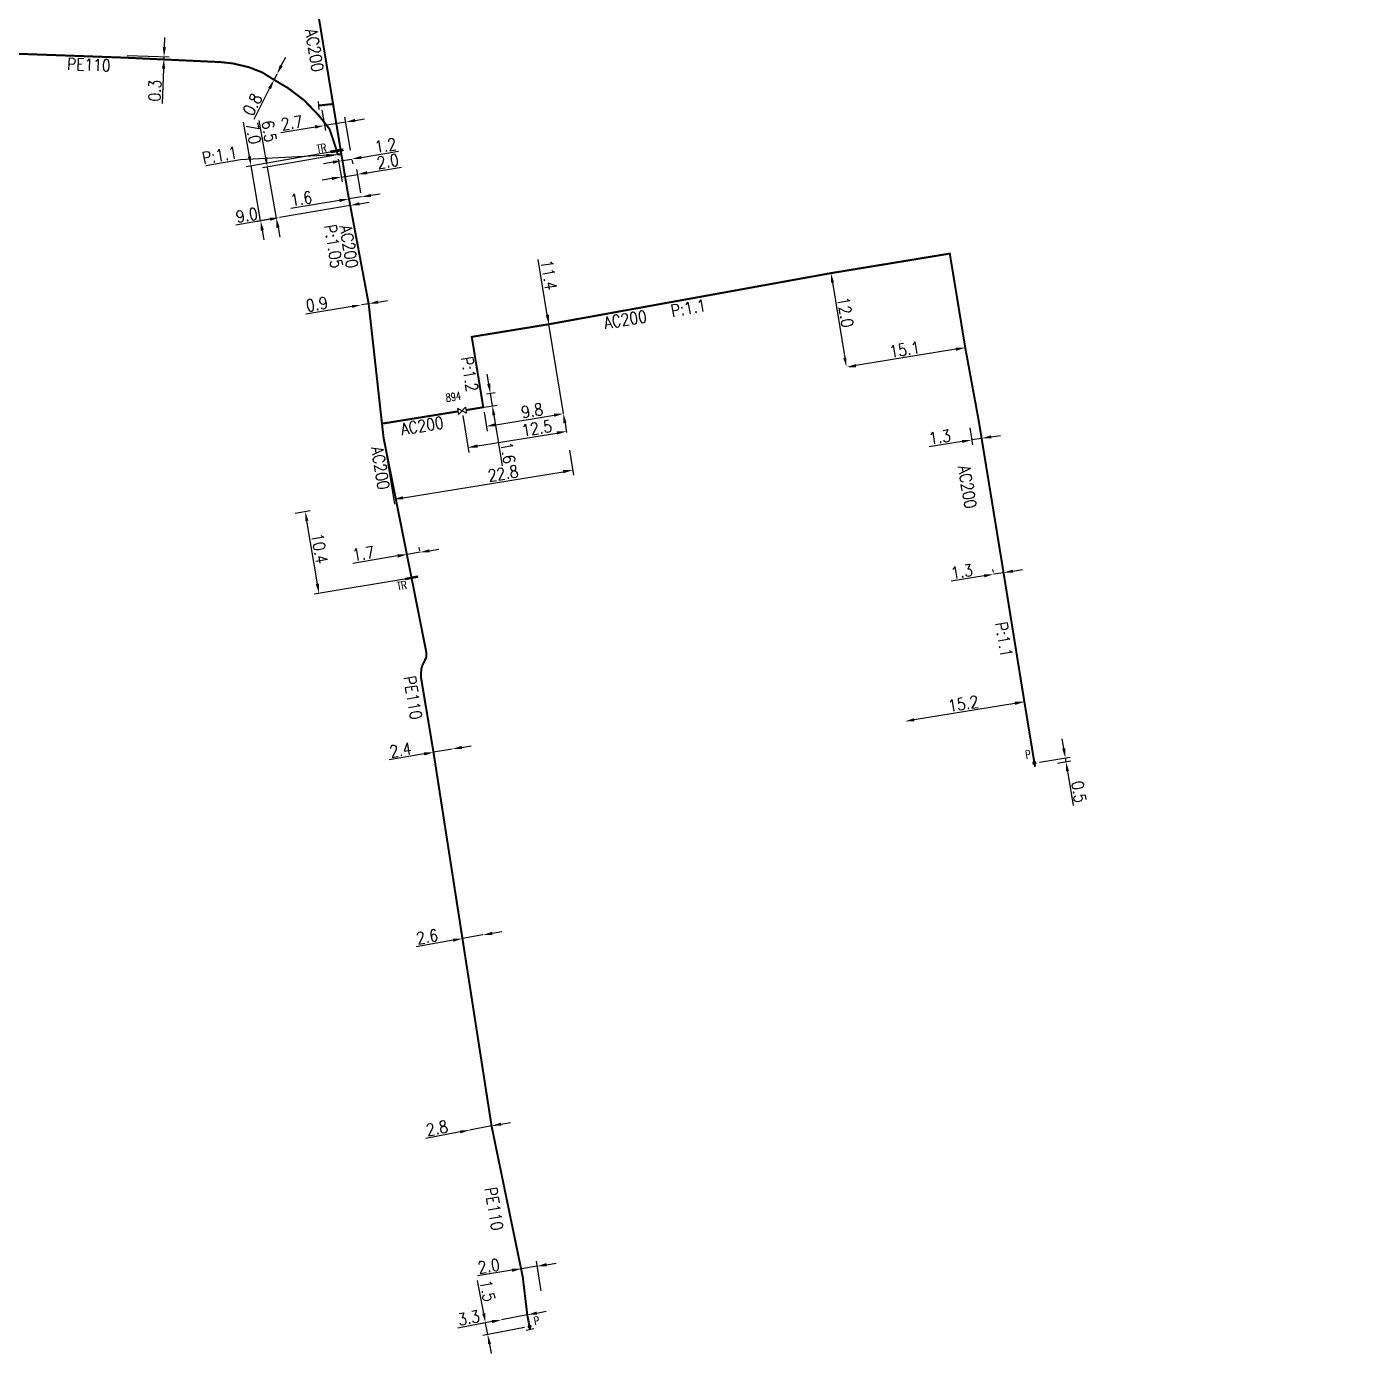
# Model space of a CAD drawing. Header units: millimetres. Extents: x 150994 to 151987, y 125997 to 127005.
# Drawn here: x 151397.7 to 151564.7, y 126113.7 to 126280.1 of the extents above; entities that cross this region are included whole.
import ezdxf
from ezdxf.enums import TextEntityAlignment as Align

# ---------------------------------------------------------------- set-up
doc = ezdxf.new("R2010")
doc.units = ezdxf.units.MM
doc.header["$PDMODE"] = 34
doc.linetypes.add('L_100_AP', pattern=[14, 10, -1.5, 1, -1.5])
doc.linetypes.add('L_100_PE', pattern=[14, 10, -1.5, 1, -1.5])
doc.layers.get('0').update_dxf_attribs({"linetype": 'CONTINUOUS'})
doc.layers.get('Defpoints').update_dxf_attribs({"linetype": 'CONTINUOUS'})
for name, color, linetype in [('L_140', 3, 'CONTINUOUS'), ('L_300', 7, 'CONTINUOUS'), ('L_340', 7, 'CONTINUOUS')]:
    doc.layers.add(name, color=color, linetype=linetype)
doc.styles.add('G_ROMANS', font='ROMANS.SHX', dxfattribs={"width": 0.75})
doc.styles.get("Standard").update_dxf_attribs({"font": 'romans.shx', "width": 0.85})
doc.dimstyles.get("Standard").update_dxf_attribs({"dimtxt": 1.5, "dimasz": 1.2, "dimexe": 0.625, "dimexo": 0.625, "dimgap": 0.25, "dimtad": 1, "dimdec": 1, "dimzin": 0, "dimdsep": 46, "dimtxsty": 'Standard', "dimcen": -0.5, "dimadec": 0, "dimazin": 0, "dimtfac": 1, "dimtdec": 1, "dimtmove": 0, "dimatfit": 3, "dimfxl": 0, "dimtolj": 1, "dimtzin": 0, "dimarcsym": 0})

# ---------------------------------------------------------------- blocks, each defined once
blk = doc.blocks.new('*D73')
at = {"layer": 'Defpoints', "color": 0, "linetype": 'Continuous', "transparency": 16777216}
for p in [(151455.24, 126117.49), (151455.67, 126117.57), (151460.76, 126117.01)]:
    blk.add_point(p, dxfattribs=at)
at = {"layer": 'L_340', "color": 0, "linetype": 'Continuous', "lineweight": -2, "transparency": 16777216}
for p, q in [((151455.02, 126118.67), (151454.24, 126122.78)), ((151455.06, 126117.45), (151454.63, 126117.37)), ((151455.52, 126116.01), (151455.24, 126117.49)), ((151460.15, 126116.89), (151454.91, 126115.9)), ((151455.75, 126114.83), (151455.97, 126113.65))]:
    blk.add_line(p, q, dxfattribs=at)
at = {"layer": 'L_340', "color": 0, "linetype": 'Continuous', "transparency": 16777216}
for points in [[(151455.22, 126118.7), (151454.82, 126118.63), (151455.24, 126117.49)], [(151455.94, 126114.87), (151455.55, 126114.8), (151455.52, 126116.01)]]:
    blk.add_solid(points, dxfattribs=at)
at = {"layer": 'L_340', "color": 0, "linetype": 'Continuous', "transparency": 16777216, "insert": (151455.5, 126121.5), "char_height": 1.5, "attachment_point": 5, "rotation": 280.7312}
blk.add_mtext('\\A1;1.5', dxfattribs=at)
blk = doc.blocks.new('*D74')
at = {"layer": 'Defpoints', "color": 0, "linetype": 'Continuous', "transparency": 16777216}
for p in [(151457.24, 126117.86), (151457.24, 126117.86), (151460.48, 126118.48)]:
    blk.add_point(p, dxfattribs=at)
at = {"layer": 'L_140', "color": 0, "linetype": 'Continuous', "lineweight": -2, "transparency": 16777216}
for p, q in [((151461.66, 126118.7), (151462.84, 126118.93)), ((151456.06, 126117.64), (151451.77, 126116.83)), ((151460.48, 126118.48), (151457.24, 126117.86))]:
    blk.add_line(p, q, dxfattribs=at)
at = {"layer": 'L_140', "color": 0, "linetype": 'Continuous', "transparency": 16777216}
for points in [[(151461.63, 126118.9), (151461.7, 126118.51), (151460.48, 126118.48)], [(151456.02, 126117.84), (151456.1, 126117.44), (151457.24, 126117.86)]]:
    blk.add_solid(points, dxfattribs=at)
at = {"layer": 'L_140', "color": 0, "linetype": 'Continuous', "transparency": 16777216, "insert": (151453.14, 126118.11), "char_height": 1.5, "attachment_point": 5, "rotation": 10.7312}
blk.add_mtext('\\A1;3.3', dxfattribs=at)
blk = doc.blocks.new('*D75')
at = {"layer": 'Defpoints', "color": 0, "linetype": 'Continuous', "transparency": 16777216}
for p in [(151456, 126142.18), (151453.25, 126141.66), (151453.25, 126141.66)]:
    blk.add_point(p, dxfattribs=at)
at = {"layer": 'L_140', "color": 0, "linetype": 'Continuous', "lineweight": -2, "transparency": 16777216}
for p, q in [((151456, 126142.18), (151453.25, 126141.66)), ((151457.18, 126142.41), (151458.36, 126142.63)), ((151452.07, 126141.43), (151447.78, 126140.61))]:
    blk.add_line(p, q, dxfattribs=at)
at = {"layer": 'L_140', "color": 0, "linetype": 'Continuous', "transparency": 16777216}
for points in [[(151457.14, 126142.6), (151457.22, 126142.21), (151456, 126142.18)], [(151452.04, 126141.63), (151452.11, 126141.24), (151453.25, 126141.66)]]:
    blk.add_solid(points, dxfattribs=at)
at = {"layer": 'L_140', "color": 0, "linetype": 'Continuous', "transparency": 16777216, "insert": (151449.15, 126141.89), "char_height": 1.5, "attachment_point": 5, "rotation": 10.7953}
blk.add_mtext('\\A1;2.8', dxfattribs=at)
blk = doc.blocks.new('*D76')
at = {"layer": 'Defpoints', "color": 0, "linetype": 'Continuous', "transparency": 16777216}
for p in [(151452.35, 126165.68), (151454.91, 126166.13), (151454.91, 126166.13)]:
    blk.add_point(p, dxfattribs=at)
at = {"layer": 'L_140', "color": 0, "linetype": 'Continuous', "lineweight": -2, "transparency": 16777216}
for p, q in [((151454.91, 126166.13), (151452.35, 126165.68)), ((151456.09, 126166.34), (151457.28, 126166.55)), ((151451.17, 126165.47), (151446.54, 126164.65))]:
    blk.add_line(p, q, dxfattribs=at)
at = {"layer": 'L_140', "color": 0, "linetype": 'Continuous', "transparency": 16777216}
for points in [[(151451.14, 126165.67), (151451.21, 126165.27), (151452.35, 126165.68)], [(151456.06, 126166.54), (151456.13, 126166.15), (151454.91, 126166.13)]]:
    blk.add_solid(points, dxfattribs=at)
at = {"layer": 'L_140', "color": 0, "linetype": 'Continuous', "transparency": 16777216, "insert": (151447.93, 126165.91), "char_height": 1.5, "attachment_point": 5, "rotation": 10.041}
blk.add_mtext('\\A1;2.6', dxfattribs=at)
blk = doc.blocks.new('*D77')
at = {"layer": 'Defpoints', "color": 0, "linetype": 'Continuous', "transparency": 16777216}
for p in [(151448.72, 126189.04), (151451.08, 126189.45), (151451.08, 126189.45)]:
    blk.add_point(p, dxfattribs=at)
at = {"layer": 'L_140', "color": 0, "linetype": 'Continuous', "lineweight": -2, "transparency": 16777216}
for p, q in [((151451.08, 126189.45), (151448.72, 126189.04)), ((151452.27, 126189.66), (151453.45, 126189.86)), ((151447.54, 126188.84), (151443.17, 126188.08))]:
    blk.add_line(p, q, dxfattribs=at)
at = {"layer": 'L_140', "color": 0, "linetype": 'Continuous', "transparency": 16777216}
for points in [[(151447.5, 126189.03), (151447.57, 126188.64), (151448.72, 126189.04)], [(151452.23, 126189.85), (151452.3, 126189.46), (151451.08, 126189.45)]]:
    blk.add_solid(points, dxfattribs=at)
at = {"layer": 'L_140', "color": 0, "linetype": 'Continuous', "transparency": 16777216, "insert": (151444.59, 126189.34), "char_height": 1.5, "attachment_point": 5, "rotation": 9.848}
blk.add_mtext('\\A1;2.4', dxfattribs=at)
blk = doc.blocks.new('*D78')
at = {"layer": 'Defpoints', "color": 0, "linetype": 'Continuous', "transparency": 16777216}
for p in [(151432.65, 126219.25), (151430.77, 126218.94), (151445.97, 126210.92)]:
    blk.add_point(p, dxfattribs=at)
at = {"layer": 'L_340', "color": 0, "linetype": 'Continuous', "lineweight": -2, "transparency": 16777216}
for p, q in [((151431.39, 126219.04), (151433.27, 126219.35)), ((151434.16, 126210.18), (151432.85, 126218.07)), ((151445.35, 126210.82), (151433.74, 126208.89))]:
    blk.add_line(p, q, dxfattribs=at)
at = {"layer": 'L_340', "color": 0, "linetype": 'Continuous', "transparency": 16777216}
for points in [[(151433.04, 126218.1), (151432.65, 126218.03), (151432.65, 126219.25)], [(151434.36, 126210.21), (151433.96, 126210.14), (151434.36, 126208.99)]]:
    blk.add_solid(points, dxfattribs=at)
at = {"layer": 'L_340', "color": 0, "linetype": 'Continuous', "transparency": 16777216, "insert": (151434.44, 126214.59), "char_height": 1.5, "attachment_point": 5, "rotation": 279.4467}
blk.add_mtext('\\A1;10.4', dxfattribs=at)
blk = doc.blocks.new('*D79')
at = {"layer": 'Defpoints', "color": 0, "linetype": 'Continuous', "transparency": 16777216}
for p in [(151447.03, 126214.13), (151445.47, 126213.42), (151447.1, 126213.68)]:
    blk.add_point(p, dxfattribs=at)
at = {"layer": 'L_140', "color": 0, "linetype": 'Continuous', "lineweight": -2, "transparency": 16777216}
for p, q in [((151445.37, 126214.03), (151445.3, 126214.48)), ((151447.03, 126214.13), (151445.4, 126213.86)), ((151447, 126214.3), (151446.93, 126214.74)), ((151448.21, 126214.32), (151449.4, 126214.52)), ((151444.22, 126213.67), (151438.61, 126212.74))]:
    blk.add_line(p, q, dxfattribs=at)
at = {"layer": 'L_140', "color": 0, "linetype": 'Continuous', "transparency": 16777216}
for points in [[(151448.18, 126214.52), (151448.24, 126214.13), (151447.03, 126214.13)], [(151444.18, 126213.86), (151444.25, 126213.47), (151445.4, 126213.86)]]:
    blk.add_solid(points, dxfattribs=at)
at = {"layer": 'L_140', "color": 0, "linetype": 'Continuous', "transparency": 16777216, "insert": (151439.92, 126213.97), "char_height": 1.5, "attachment_point": 5, "rotation": 9.3423}
blk.add_mtext('\\A1;1.7', dxfattribs=at)
blk = doc.blocks.new('*D80')
at = {"layer": 'Defpoints', "color": 0, "linetype": 'Continuous', "transparency": 16777216}
for p in [(151454.96, 126232.32), (151465.01, 126231.52), (151465.01, 126231.52)]:
    blk.add_point(p, dxfattribs=at)
at = {"layer": 'L_140', "color": 0, "linetype": 'Continuous', "lineweight": -2, "transparency": 16777216}
for p, q in [((151455.06, 126231.7), (151455.45, 126229.32)), ((151456.53, 126230.13), (151463.83, 126231.33))]:
    blk.add_line(p, q, dxfattribs=at)
at = {"layer": 'L_140', "color": 0, "linetype": 'Continuous', "transparency": 16777216}
for points in [[(151463.8, 126231.53), (151463.86, 126231.13), (151465.01, 126231.52)], [(151456.5, 126230.33), (151456.56, 126229.94), (151455.35, 126229.94)]]:
    blk.add_solid(points, dxfattribs=at)
at = {"layer": 'L_140', "color": 0, "linetype": 'Continuous', "transparency": 16777216, "insert": (151461.08, 126231.89), "char_height": 1.5, "attachment_point": 5, "rotation": 9.3207}
blk.add_mtext('\\A1;9.8', dxfattribs=at)
blk = doc.blocks.new('*D81')
at = {"layer": 'Defpoints', "color": 0, "linetype": 'Continuous', "transparency": 16777216}
for p in [(151463.18, 126242.73), (151465.01, 126231.52), (151465.01, 126231.52)]:
    blk.add_point(p, dxfattribs=at)
at = {"layer": 'L_140', "color": 0, "linetype": 'Continuous', "lineweight": -2, "transparency": 16777216}
for p, q in [((151462.99, 126243.91), (151461.86, 126250.85)), ((151465.01, 126231.52), (151463.18, 126242.73)), ((151465.21, 126230.34), (151465.4, 126229.16))]:
    blk.add_line(p, q, dxfattribs=at)
at = {"layer": 'L_140', "color": 0, "linetype": 'Continuous', "transparency": 16777216}
for points in [[(151463.19, 126243.94), (151462.79, 126243.88), (151463.18, 126242.73)], [(151465.4, 126230.37), (151465.01, 126230.31), (151465.01, 126231.52)]]:
    blk.add_solid(points, dxfattribs=at)
at = {"layer": 'L_140', "color": 0, "linetype": 'Continuous', "transparency": 16777216, "insert": (151463.19, 126248.91), "char_height": 1.5, "attachment_point": 5, "rotation": 279.2756}
blk.add_mtext('\\A1;11.4', dxfattribs=at)
blk = doc.blocks.new('*D82')
at = {"layer": 'Defpoints', "color": 0, "linetype": 'Continuous', "transparency": 16777216}
for p in [(151455.83, 126234.08), (151454.74, 126233.9), (151452.29, 126231.88)]:
    blk.add_point(p, dxfattribs=at)
at = {"layer": 'L_300', "color": 0, "linetype": 'Continuous', "lineweight": -2, "transparency": 16777216}
for p, q in [((151455.64, 126235.26), (151455.45, 126236.45)), ((151455.35, 126234), (151456.45, 126234.18)), ((151455.83, 126234.08), (151456.09, 126232.5)), ((151452.91, 126231.98), (151456.71, 126232.6)), ((151456.28, 126231.31), (151457.31, 126224.98))]:
    blk.add_line(p, q, dxfattribs=at)
at = {"layer": 'L_300', "color": 0, "linetype": 'Continuous', "transparency": 16777216}
for points in [[(151455.84, 126235.3), (151455.45, 126235.23), (151455.83, 126234.08)], [(151456.48, 126231.35), (151456.08, 126231.28), (151456.09, 126232.5)]]:
    blk.add_solid(points, dxfattribs=at)
at = {"layer": 'L_300', "color": 0, "linetype": 'Continuous', "transparency": 16777216, "insert": (151458.06, 126226.61), "char_height": 1.5, "attachment_point": 5, "rotation": 279.2023}
blk.add_mtext('\\A1;1.6', dxfattribs=at)
blk = doc.blocks.new('*D83')
at = {"layer": 'Defpoints', "color": 0, "linetype": 'Continuous', "transparency": 16777216}
for p in [(151452.29, 126231.88), (151465.38, 126229.28), (151465.38, 126229.28)]:
    blk.add_point(p, dxfattribs=at)
at = {"layer": 'L_300', "color": 0, "linetype": 'Continuous', "lineweight": -2, "transparency": 16777216}
for p, q in [((151452.39, 126231.27), (151453.14, 126226.65)), ((151454.23, 126227.46), (151464.2, 126229.09))]:
    blk.add_line(p, q, dxfattribs=at)
at = {"layer": 'L_300', "color": 0, "linetype": 'Continuous', "transparency": 16777216}
for points in [[(151464.16, 126229.29), (151464.23, 126228.89), (151465.38, 126229.28)], [(151454.2, 126227.66), (151454.26, 126227.26), (151453.04, 126227.27)]]:
    blk.add_solid(points, dxfattribs=at)
at = {"layer": 'L_300', "color": 0, "linetype": 'Continuous', "transparency": 16777216, "insert": (151461.66, 126229.69), "char_height": 1.5, "attachment_point": 5, "rotation": 9.2756}
blk.add_mtext('\\A1;12.5', dxfattribs=at)
blk = doc.blocks.new('*D84')
at = {"layer": 'Defpoints', "color": 0, "linetype": 'Continuous', "transparency": 16777216}
for p in [(151439.7, 126245.16), (151439.7, 126245.16), (151440.59, 126245.3)]:
    blk.add_point(p, dxfattribs=at)
at = {"layer": 'L_140', "color": 0, "linetype": 'Continuous', "lineweight": -2, "transparency": 16777216}
for p, q in [((151441.78, 126245.5), (151442.96, 126245.69)), ((151438.52, 126244.96), (151432.73, 126244.01)), ((151440.59, 126245.3), (151439.7, 126245.16))]:
    blk.add_line(p, q, dxfattribs=at)
at = {"layer": 'L_140', "color": 0, "linetype": 'Continuous', "transparency": 16777216}
for points in [[(151441.74, 126245.7), (151441.81, 126245.3), (151440.59, 126245.3)], [(151438.49, 126245.16), (151438.55, 126244.77), (151439.7, 126245.16)]]:
    blk.add_solid(points, dxfattribs=at)
at = {"layer": 'L_140', "color": 0, "linetype": 'Continuous', "transparency": 16777216, "insert": (151434.1, 126245.25), "char_height": 1.5, "attachment_point": 5, "rotation": 9.3601}
blk.add_mtext('\\A1;0.9', dxfattribs=at)
blk = doc.blocks.new('*D85')
at = {"layer": 'Defpoints', "color": 0, "linetype": 'Continuous', "transparency": 16777216}
for p in [(151438.28, 126257.64), (151429.41, 126256.1), (151429.41, 126256.1)]:
    blk.add_point(p, dxfattribs=at)
at = {"layer": 'L_140', "color": 0, "linetype": 'Continuous', "lineweight": -2, "transparency": 16777216}
for p, q in [((151438.28, 126257.64), (151429.41, 126256.1)), ((151439.46, 126257.84), (151440.64, 126258.05)), ((151428.22, 126255.9), (151423.92, 126255.15))]:
    blk.add_line(p, q, dxfattribs=at)
at = {"layer": 'L_140', "color": 0, "linetype": 'Continuous', "transparency": 16777216}
for points in [[(151439.42, 126258.04), (151439.49, 126257.64), (151438.28, 126257.64)], [(151428.19, 126256.1), (151428.26, 126255.7), (151429.41, 126256.1)]]:
    blk.add_solid(points, dxfattribs=at)
at = {"layer": 'L_140', "color": 0, "linetype": 'Continuous', "transparency": 16777216, "insert": (151425.31, 126256.41), "char_height": 1.5, "attachment_point": 5, "rotation": 9.8086}
blk.add_mtext('\\A1;9.0', dxfattribs=at)
blk = doc.blocks.new('*D86')
at = {"layer": 'Defpoints', "color": 0, "linetype": 'Continuous', "transparency": 16777216}
for p in [(151436.82, 126264), (151429.02, 126256.04), (151429.41, 126256.1)]:
    blk.add_point(p, dxfattribs=at)
at = {"layer": 'L_140', "color": 0, "linetype": 'Continuous', "lineweight": -2, "transparency": 16777216}
for p, q in [((151427.7, 126263.62), (151426.88, 126268.29)), ((151436.21, 126263.89), (151427.29, 126262.33)), ((151429.02, 126256.04), (151427.9, 126262.44)), ((151428.79, 126256), (151428.41, 126255.93)), ((151429.23, 126254.85), (151429.44, 126253.67))]:
    blk.add_line(p, q, dxfattribs=at)
at = {"layer": 'L_140', "color": 0, "linetype": 'Continuous', "transparency": 16777216}
for points in [[(151427.89, 126263.66), (151427.5, 126263.59), (151427.9, 126262.44)], [(151429.43, 126254.89), (151429.03, 126254.82), (151429.02, 126256.04)]]:
    blk.add_solid(points, dxfattribs=at)
at = {"layer": 'L_140', "color": 0, "linetype": 'Continuous', "transparency": 16777216, "insert": (151428.13, 126266.93), "char_height": 1.5, "attachment_point": 5, "rotation": 279.9203}
blk.add_mtext('\\A1;6.5', dxfattribs=at)
blk = doc.blocks.new('*D87')
at = {"layer": 'Defpoints', "color": 0, "linetype": 'Continuous', "transparency": 16777216}
for p in [(151436.61, 126264.47), (151429.41, 126256.1), (151427.05, 126255.69)]:
    blk.add_point(p, dxfattribs=at)
at = {"layer": 'L_340', "color": 0, "linetype": 'Continuous', "lineweight": -2, "transparency": 16777216}
for p, q in [((151425.64, 126263.77), (151424.89, 126268.07)), ((151435.99, 126264.36), (151425.23, 126262.48)), ((151427.05, 126255.69), (151425.85, 126262.59)), ((151428.79, 126256), (151426.44, 126255.58)), ((151427.26, 126254.51), (151427.46, 126253.33))]:
    blk.add_line(p, q, dxfattribs=at)
at = {"layer": 'L_340', "color": 0, "linetype": 'Continuous', "transparency": 16777216}
for points in [[(151425.84, 126263.8), (151425.44, 126263.73), (151425.85, 126262.59)], [(151427.46, 126254.54), (151427.06, 126254.47), (151427.05, 126255.69)]]:
    blk.add_solid(points, dxfattribs=at)
at = {"layer": 'L_340', "color": 0, "linetype": 'Continuous', "transparency": 16777216, "insert": (151426.14, 126266.69), "char_height": 1.5, "attachment_point": 5, "rotation": 279.9203}
blk.add_mtext('\\A1;7.0', dxfattribs=at)
blk = doc.blocks.new('*D88')
at = {"layer": 'Defpoints', "color": 0, "linetype": 'Continuous', "transparency": 16777216}
for p in [(151437.92, 126259.55), (151439.69, 126258.7), (151439.7, 126258.61)]:
    blk.add_point(p, dxfattribs=at)
at = {"layer": 'L_140', "color": 0, "linetype": 'Continuous', "lineweight": -2, "transparency": 16777216}
for p, q in [((151439.6, 126259.22), (151439.58, 126259.32)), ((151440.87, 126258.9), (151442.05, 126259.09)), ((151436.92, 126258.25), (151430.82, 126257.24)), ((151438.03, 126258.93), (151438.21, 126257.82)), ((151439.69, 126258.7), (151438.11, 126258.44))]:
    blk.add_line(p, q, dxfattribs=at)
at = {"layer": 'L_140', "color": 0, "linetype": 'Continuous', "transparency": 16777216}
for points in [[(151440.84, 126259.09), (151440.9, 126258.7), (151439.69, 126258.7)], [(151436.89, 126258.44), (151436.95, 126258.05), (151438.11, 126258.44)]]:
    blk.add_solid(points, dxfattribs=at)
at = {"layer": 'L_140', "color": 0, "linetype": 'Continuous', "transparency": 16777216, "insert": (151432.13, 126258.47), "char_height": 1.5, "attachment_point": 5, "rotation": 9.3676}
blk.add_mtext('\\A1;1.6', dxfattribs=at)
blk = doc.blocks.new('*D89')
at = {"layer": 'Defpoints', "color": 0, "linetype": 'Continuous', "transparency": 16777216}
for p in [(151436.67, 126264.06), (151439.22, 126261.53), (151439.7, 126258.61)]:
    blk.add_point(p, dxfattribs=at)
at = {"layer": 'L_140', "color": 0, "linetype": 'Continuous', "lineweight": -2, "transparency": 16777216}
for p, q in [((151436.77, 126263.45), (151437.25, 126260.58)), ((151440.4, 126261.73), (151444.71, 126262.44)), ((151435.96, 126261), (151434.78, 126260.8)), ((151437.15, 126261.19), (151439.22, 126261.53)), ((151439.6, 126259.22), (151439.12, 126262.15))]:
    blk.add_line(p, q, dxfattribs=at)
at = {"layer": 'L_140', "color": 0, "linetype": 'Continuous', "transparency": 16777216}
for points in [[(151435.93, 126261.19), (151435.99, 126260.8), (151437.15, 126261.19)], [(151440.37, 126261.93), (151440.43, 126261.53), (151439.22, 126261.53)]]:
    blk.add_solid(points, dxfattribs=at)
at = {"layer": 'L_140', "color": 0, "linetype": 'Continuous', "transparency": 16777216, "insert": (151442.99, 126263.17), "char_height": 1.5, "attachment_point": 5, "rotation": 9.3677}
blk.add_mtext('\\A1;2.0', dxfattribs=at)
blk = doc.blocks.new('*D90')
at = {"layer": 'Defpoints', "color": 0, "linetype": 'Continuous', "transparency": 16777216}
for p in [(151498.55, 126249.14), (151500.49, 126237.35), (151500.49, 126237.35)]:
    blk.add_point(p, dxfattribs=at)
at = {"layer": 'L_140', "color": 0, "linetype": 'Continuous', "lineweight": -2, "transparency": 16777216}
blk.add_line((151498.74, 126247.95), (151500.29, 126238.53), dxfattribs=at)
at = {"layer": 'L_140', "color": 0, "linetype": 'Continuous', "transparency": 16777216}
for points in [[(151498.94, 126247.99), (151498.54, 126247.92), (151498.55, 126249.14)], [(151500.49, 126238.56), (151500.1, 126238.5), (151500.49, 126237.35)]]:
    blk.add_solid(points, dxfattribs=at)
at = {"layer": 'L_140', "color": 0, "linetype": 'Continuous', "transparency": 16777216, "insert": (151500.37, 126244.24), "char_height": 1.5, "attachment_point": 5, "rotation": 279.35}
blk.add_mtext('\\A1;12.0', dxfattribs=at)
blk = doc.blocks.new('*D91')
at = {"layer": 'Defpoints', "color": 0, "linetype": 'Continuous', "transparency": 16777216}
for p in [(151515.39, 126239.79), (151500.49, 126237.35), (151500.49, 126237.35)]:
    blk.add_point(p, dxfattribs=at)
at = {"layer": 'L_140', "color": 0, "linetype": 'Continuous', "lineweight": -2, "transparency": 16777216}
blk.add_line((151514.2, 126239.6), (151501.67, 126237.54), dxfattribs=at)
at = {"layer": 'L_140', "color": 0, "linetype": 'Continuous', "transparency": 16777216}
for points in [[(151514.17, 126239.8), (151514.24, 126239.4), (151515.39, 126239.79)], [(151501.64, 126237.74), (151501.7, 126237.34), (151500.49, 126237.35)]]:
    blk.add_solid(points, dxfattribs=at)
at = {"layer": 'L_140', "color": 0, "linetype": 'Continuous', "transparency": 16777216, "insert": (151507.78, 126239.56), "char_height": 1.5, "attachment_point": 5, "rotation": 9.3207}
blk.add_mtext('\\A1;15.1', dxfattribs=at)
blk = doc.blocks.new('*D92')
at = {"layer": 'Defpoints', "color": 0, "linetype": 'Continuous', "transparency": 16777216}
for p in [(151515.86, 126230.37), (151517.09, 126230.56), (151516.2, 126228.22)]:
    blk.add_point(p, dxfattribs=at)
at = {"layer": 'L_140', "color": 0, "linetype": 'Continuous', "lineweight": -2, "transparency": 16777216}
for p, q in [((151515.95, 126229.75), (151516.3, 126227.6)), ((151517.19, 126229.94), (151517.53, 126227.8)), ((151515.01, 126228.03), (151510.88, 126227.37)), ((151517.43, 126228.41), (151516.2, 126228.22)), ((151518.62, 126228.6), (151519.8, 126228.79))]:
    blk.add_line(p, q, dxfattribs=at)
at = {"layer": 'L_140', "color": 0, "linetype": 'Continuous', "transparency": 16777216}
for points in [[(151514.98, 126228.23), (151515.04, 126227.83), (151516.2, 126228.22)], [(151518.59, 126228.8), (151518.65, 126228.4), (151517.43, 126228.41)]]:
    blk.add_solid(points, dxfattribs=at)
at = {"layer": 'L_140', "color": 0, "linetype": 'Continuous', "transparency": 16777216, "insert": (151512.19, 126228.59), "char_height": 1.5, "attachment_point": 5, "rotation": 9.0271}
blk.add_mtext('\\A1;1.3', dxfattribs=at)
blk = doc.blocks.new('*D93')
at = {"layer": 'Defpoints', "color": 0, "linetype": 'Continuous', "transparency": 16777216}
for p in [(151518.95, 126211.37), (151519.01, 126211), (151520.19, 126211.57)]:
    blk.add_point(p, dxfattribs=at)
at = {"layer": 'L_140', "color": 0, "linetype": 'Continuous', "lineweight": -2, "transparency": 16777216}
for p, q in [((151517.77, 126211.17), (151513.63, 126210.49)), ((151518.91, 126211.62), (151518.85, 126211.99)), ((151520.19, 126211.57), (151518.95, 126211.37)), ((151521.37, 126211.77), (151522.55, 126211.96))]:
    blk.add_line(p, q, dxfattribs=at)
at = {"layer": 'L_140', "color": 0, "linetype": 'Continuous', "transparency": 16777216}
for points in [[(151517.74, 126211.37), (151517.8, 126210.98), (151518.95, 126211.37)], [(151521.34, 126211.96), (151521.4, 126211.57), (151520.19, 126211.57)]]:
    blk.add_solid(points, dxfattribs=at)
at = {"layer": 'L_140', "color": 0, "linetype": 'Continuous', "transparency": 16777216, "insert": (151514.95, 126211.72), "char_height": 1.5, "attachment_point": 5, "rotation": 9.35}
blk.add_mtext('\\A1;1.3', dxfattribs=at)
blk = doc.blocks.new('*D94')
at = {"layer": 'Defpoints', "color": 0, "linetype": 'Continuous', "transparency": 16777216}
for p in [(151522.8, 126195.38), (151507.8, 126192.92), (151507.8, 126192.92)]:
    blk.add_point(p, dxfattribs=at)
at = {"layer": 'L_140', "color": 0, "linetype": 'Continuous', "lineweight": -2, "transparency": 16777216}
blk.add_line((151521.62, 126195.18), (151508.99, 126193.11), dxfattribs=at)
at = {"layer": 'L_140', "color": 0, "linetype": 'Continuous', "transparency": 16777216}
for points in [[(151521.59, 126195.38), (151521.65, 126194.99), (151522.8, 126195.38)], [(151508.96, 126193.31), (151509.02, 126192.92), (151507.8, 126192.92)]]:
    blk.add_solid(points, dxfattribs=at)
at = {"layer": 'L_140', "color": 0, "linetype": 'Continuous', "transparency": 16777216, "insert": (151515.14, 126195.14), "char_height": 1.5, "attachment_point": 5, "rotation": 9.2991}
blk.add_mtext('\\A1;15.2', dxfattribs=at)
blk = doc.blocks.new('*D95')
at = {"layer": 'Defpoints', "color": 0, "linetype": 'Continuous', "transparency": 16777216}
for p in [(151524.06, 126187.71), (151526.32, 126187.58), (151528.01, 126187.85)]:
    blk.add_point(p, dxfattribs=at)
at = {"layer": 'L_340', "color": 0, "linetype": 'Continuous', "lineweight": -2, "transparency": 16777216}
for p, q in [((151527.74, 126189.53), (151527.54, 126190.72)), ((151524.68, 126187.81), (151528.55, 126188.45)), ((151526.94, 126187.68), (151528.63, 126187.96)), ((151527.93, 126188.35), (151528.01, 126187.85)), ((151528.21, 126186.67), (151528.91, 126182.36))]:
    blk.add_line(p, q, dxfattribs=at)
at = {"layer": 'L_340', "color": 0, "linetype": 'Continuous', "transparency": 16777216}
for points in [[(151527.94, 126189.56), (151527.54, 126189.5), (151527.93, 126188.35)], [(151528.4, 126186.7), (151528.01, 126186.64), (151528.01, 126187.85)]]:
    blk.add_solid(points, dxfattribs=at)
at = {"layer": 'L_340', "color": 0, "linetype": 'Continuous', "transparency": 16777216, "insert": (151529.64, 126184.08), "char_height": 1.5, "attachment_point": 5, "rotation": 279.3028}
blk.add_mtext('\\A1;0.5', dxfattribs=at)
blk = doc.blocks.new('*D96')
at = {"layer": 'Defpoints', "color": 0, "linetype": 'Continuous', "transparency": 16777216}
for p in [(151442.47, 126228.44), (151465.66, 126227.57), (151466.17, 126224.43)]:
    blk.add_point(p, dxfattribs=at)
at = {"layer": 'L_140', "color": 0, "linetype": 'Continuous', "lineweight": -2, "transparency": 16777216}
for p, q in [((151442.57, 126227.83), (151443.82, 126220.15)), ((151465.76, 126226.95), (151466.27, 126223.82)), ((151444.9, 126220.96), (151464.99, 126224.24))]:
    blk.add_line(p, q, dxfattribs=at)
at = {"layer": 'L_140', "color": 0, "linetype": 'Continuous', "transparency": 16777216}
for points in [[(151464.96, 126224.44), (151465.02, 126224.04), (151466.17, 126224.43)], [(151444.87, 126221.16), (151444.94, 126220.76), (151443.72, 126220.77)]]:
    blk.add_solid(points, dxfattribs=at)
at = {"layer": 'L_140', "color": 0, "linetype": 'Continuous', "transparency": 16777216, "insert": (151457.45, 126224.02), "char_height": 1.5, "attachment_point": 5, "rotation": 9.2756}
blk.add_mtext('\\A1;22.8', dxfattribs=at)
blk = doc.blocks.new('*D226')
at = {"layer": 'Defpoints', "color": 0, "linetype": 'Continuous', "transparency": 16777216}
for p in [(151409.69, 126276.18), (151409.7, 126276.48), (151414.93, 126276.28)]:
    blk.add_point(p, dxfattribs=at)
at = {"layer": 'L_140', "color": 0, "linetype": 'Continuous', "lineweight": -2, "transparency": 16777216}
for p, q in [((151414.98, 126277.48), (151415.02, 126278.68)), ((151410.32, 126276.15), (151415.55, 126275.96)), ((151410.33, 126276.45), (151415.56, 126276.26)), ((151414.93, 126276.28), (151414.92, 126275.99)), ((151414.88, 126274.79), (151414.72, 126270.42))]:
    blk.add_line(p, q, dxfattribs=at)
at = {"layer": 'L_140', "color": 0, "linetype": 'Continuous', "transparency": 16777216}
for points in [[(151414.78, 126277.49), (151415.18, 126277.48), (151414.93, 126276.28)], [(151414.68, 126274.79), (151415.08, 126274.78), (151414.92, 126275.99)]]:
    blk.add_solid(points, dxfattribs=at)
at = {"layer": 'L_140', "color": 0, "linetype": 'Continuous', "transparency": 16777216, "insert": (151413.78, 126272.04), "char_height": 1.5, "attachment_point": 5, "rotation": 87.9081}
blk.add_mtext('\\A1;0.3', dxfattribs=at)
blk = doc.blocks.new('*D227')
at = {"layer": 'Defpoints', "color": 0, "linetype": 'Continuous', "transparency": 16777216}
for p in [(151429.1, 126274.1), (151429.1, 126274.1), (151428.73, 126273.39)]:
    blk.add_point(p, dxfattribs=at)
at = {"layer": 'L_140', "color": 0, "linetype": 'Continuous', "lineweight": -2, "transparency": 16777216}
for p, q in [((151429.64, 126275.17), (151430.19, 126276.24)), ((151429.1, 126274.1), (151428.73, 126273.39)), ((151428.18, 126272.32), (151426.19, 126268.43))]:
    blk.add_line(p, q, dxfattribs=at)
at = {"layer": 'L_140', "color": 0, "linetype": 'Continuous', "transparency": 16777216}
for points in [[(151429.46, 126275.26), (151429.82, 126275.08), (151429.1, 126274.1)], [(151428, 126272.41), (151428.36, 126272.23), (151428.73, 126273.39)]]:
    blk.add_solid(points, dxfattribs=at)
at = {"layer": 'L_140', "color": 0, "linetype": 'Continuous', "transparency": 16777216, "insert": (151426.02, 126270.3), "char_height": 1.5, "attachment_point": 5, "rotation": 62.8503}
blk.add_mtext('\\A1;0.8', dxfattribs=at)
blk = doc.blocks.new('L_300_12')
at = {"color": 0, "linetype": 'Continuous', "const_width": 0.248, "flags": 128}
blk.add_lwpolyline([(-0.13, 0, 1), (0.13, 0, 1)], format="xyb", close=True, dxfattribs=at)
at = {"linetype": 'Continuous', "style": 'G_ROMANS', "width": 0.75}
blk.add_attdef('P', text='', height=1, dxfattribs=at).set_placement((0, 1.33), align=Align.MIDDLE_CENTER)
at = {"color": 0, "linetype": 'Continuous', "width": 0.75, "flags": 3}
for tag, p in [('DEF_LEG', (0, -5)), ('DEF_COUP', (0, -7.5)), ('DEF_TYPE', (0, -10))]:
    blk.add_attdef(tag, text='', height=1.2, dxfattribs=at).set_placement(p, align=Align.MIDDLE)
blk = doc.blocks.new('L_340_07')
at = {"color": 0, "linetype": 'Continuous', "const_width": 0.25, "flags": 128}
blk.add_lwpolyline([(0, 0), (0.35, 0)], dxfattribs=at)
at = {"color": 0, "linetype": 'Continuous', "flags": 128}
blk.add_lwpolyline([(0.35, -0.5), (0.35, 0.5)], dxfattribs=at)
at = {"color": 0, "linetype": 'Continuous', "width": 0.75, "flags": 3}
for tag, p in [('DEF_LEG', (0.72, -3.47)), ('DEF_COUP', (0.72, -5.97)), ('DEF_TYPE', (0.72, -8.47))]:
    blk.add_attdef(tag, text='', height=1.2, dxfattribs=at).set_placement(p, align=Align.MIDDLE)
blk = doc.blocks.new('L_340_19')
at = {"linetype": 'Continuous'}
blk.add_hatch(color=0, dxfattribs=at).paths.add_polyline_path([(0.12, 0.75), (-0.12, 0.75), (-0.12, -0.75), (0.12, -0.75)])
at = {"color": 0, "linetype": 'Continuous'}
blk.add_lwpolyline([(-0.12, 0.75), (0.12, 0.75), (0.12, -0.75), (-0.12, -0.75)], close=True, dxfattribs=at)
at = {"color": 0, "linetype": 'Continuous', "width": 0.75}
for tag, height, flags, p in [('TR', 1, 8, (0, 1.98)), ('DEF_LEG', 1.2, 3, (0, -5)), ('DEF_COUP', 1.2, 3, (0, -7.5)), ('DEF_TYPE', 1.2, 3, (0, -10))]:
    blk.add_attdef(tag, text='', height=height, dxfattribs=dict(at, flags=flags)).set_placement(p, align=Align.MIDDLE)
blk = doc.blocks.new('L_300_09')
at = {"color": 0, "linetype": 'Continuous', "flags": 128}
blk.add_lwpolyline([(0.5, -0.38), (-0.5, 0.38), (-0.5, -0.38), (0.5, 0.38), (0.5, -0.38)], dxfattribs=at)
at = {"color": 0, "linetype": 'Continuous', "width": 0.75}
blk.add_attdef('NUM', text='', height=1, dxfattribs=at).set_placement((0, 1.69), align=Align.MIDDLE_CENTER)
at = {"color": 0, "linetype": 'Continuous', "width": 0.75, "flags": 3}
for tag, p in [('DEF_LEG', (0, -5)), ('DEF_COUP', (0, -7.5)), ('DEF_TYPE', (0, -10))]:
    blk.add_attdef(tag, text='', height=1.2, dxfattribs=at).set_placement(p, align=Align.MIDDLE)
blk = doc.blocks.new('*D235')
at = {"layer": 'Defpoints', "color": 0, "linetype": 'Continuous', "transparency": 16777216}
for p in [(151437.17, 126264.06), (151438.4, 126263.96), (151438.48, 126263.45)]:
    blk.add_point(p, dxfattribs=at)
at = {"layer": 'L_140', "color": 0, "linetype": 'Continuous', "lineweight": -2, "transparency": 16777216}
for p, q in [((151439.67, 126263.65), (151444.34, 126264.42)), ((151436.12, 126263.06), (151434.93, 126262.87)), ((151437.27, 126263.44), (151437.4, 126262.64)), ((151437.3, 126263.26), (151438.48, 126263.45)), ((151438.5, 126263.34), (151438.59, 126262.83))]:
    blk.add_line(p, q, dxfattribs=at)
at = {"layer": 'L_140', "color": 0, "linetype": 'Continuous', "transparency": 16777216}
for points in [[(151436.08, 126263.26), (151436.15, 126262.86), (151437.3, 126263.26)], [(151439.64, 126263.84), (151439.7, 126263.45), (151438.48, 126263.45)]]:
    blk.add_solid(points, dxfattribs=at)
at = {"layer": 'L_140', "color": 0, "linetype": 'Continuous', "transparency": 16777216, "insert": (151442.7, 126265.16), "char_height": 1.5, "attachment_point": 5, "rotation": 9.3676}
blk.add_mtext('\\A1;1.2', dxfattribs=at)
blk = doc.blocks.new('*D237')
at = {"layer": 'Defpoints', "color": 0, "linetype": 'Continuous', "transparency": 16777216}
for p in [(151434.64, 126270.19), (151437.72, 126268.09), (151438.4, 126263.96)]:
    blk.add_point(p, dxfattribs=at)
at = {"layer": 'L_340', "color": 0, "linetype": 'Continuous', "lineweight": -2, "transparency": 16777216}
for p, q in [((151434.74, 126269.58), (151435.16, 126267.04)), ((151433.87, 126267.46), (151429.56, 126266.75)), ((151437.72, 126268.09), (151435.05, 126267.65)), ((151438.3, 126264.58), (151437.62, 126268.71)), ((151438.9, 126268.29), (151440.09, 126268.48))]:
    blk.add_line(p, q, dxfattribs=at)
at = {"layer": 'L_340', "color": 0, "linetype": 'Continuous', "transparency": 16777216}
for points in [[(151433.84, 126267.66), (151433.9, 126267.26), (151435.05, 126267.65)], [(151438.87, 126268.49), (151438.94, 126268.09), (151437.72, 126268.09)]]:
    blk.add_solid(points, dxfattribs=at)
at = {"layer": 'L_340', "color": 0, "linetype": 'Continuous', "transparency": 16777216, "insert": (151430.96, 126267.99), "char_height": 1.5, "attachment_point": 5, "rotation": 9.3676}
blk.add_mtext('\\A1;2.7', dxfattribs=at)
blk = doc.blocks.new('*D299')
at = {"layer": 'Defpoints', "color": 0, "linetype": 'Continuous', "transparency": 16777216}
for p in [(151461.72, 126124.59), (151459.91, 126123.24), (151462.32, 126120.89)]:
    blk.add_point(p, dxfattribs=at)
at = {"layer": 'L_140', "color": 0, "linetype": 'Continuous', "lineweight": -2, "transparency": 16777216}
for p, q in [((151458.56, 126124.07), (151454.25, 126123.37)), ((151459.81, 126123.86), (151459.64, 126124.88)), ((151461.72, 126124.59), (151459.74, 126124.26)), ((151462.22, 126121.51), (151461.62, 126125.2)), ((151462.9, 126124.78), (151464.09, 126124.97))]:
    blk.add_line(p, q, dxfattribs=at)
at = {"layer": 'L_140', "color": 0, "linetype": 'Continuous', "transparency": 16777216}
for points in [[(151458.53, 126124.27), (151458.59, 126123.87), (151459.74, 126124.26)], [(151462.87, 126124.98), (151462.93, 126124.58), (151461.72, 126124.59)]]:
    blk.add_solid(points, dxfattribs=at)
at = {"layer": 'L_140', "color": 0, "linetype": 'Continuous', "transparency": 16777216, "insert": (151455.65, 126124.61), "char_height": 1.5, "attachment_point": 5, "rotation": 9.2894}
blk.add_mtext('\\A1;2.0', dxfattribs=at)

msp = doc.modelspace()

# ---------------------------------------------------------------- linework, layer by layer
at = {"layer": 'L_140', "linetype": 'L_100_AP', "ltscale": 0.5, "const_width": 0.25, "flags": 128}
for points in [[(151618.27, 126334.18), (151590.8, 126338.26), (151569.6, 126342.15), (151569.6, 126342.15), (151545.29, 126345.21), (151545.45, 126346.17), (151544.51, 126346.32), (151534.77, 126347.9), (151533.83, 126348.06), (151533.29, 126344.99), (151490.32, 126352.14), (151486.08, 126353.01), (151482.68, 126353.8), (151479.05, 126354.83), (151473.52, 126357.56), (151467.07, 126361.73), (151462.43, 126366.55), (151458.83, 126371.66), (151455.69, 126377.29), (151453.83, 126382.14), (151452.65, 126386.98), (151451.99, 126392.06), (151451.9, 126392.56), (151443.38, 126391.85), (151441.83, 126391.72), (151443.61, 126382.04), (151444.26, 126375.07), (151444.34, 126374.2), (151445.24, 126364.69), (151445.43, 126355.32), (151445.43, 126355.32), (151445.43, 126355.32), (151445.43, 126355.32), (151445.3, 126347.87), (151446.17, 126347.84), (151446.03, 126344.64), (151445.53, 126344.66), (151445.06, 126331.57), (151440.66, 126304.66), (151434.76, 126282.65), (151434.13, 126282.49), (151434.28, 126281.58), (151436.13, 126270.36), (151437.17, 126264.06), (151437.92, 126259.55), (151438.28, 126257.64), (151440.59, 126245.3), (151440.59, 126245.3), (151442.26, 126230.26), (151442.47, 126228.44), (151445.47, 126213.42), (151445.47, 126213.42), (151445.89, 126211.32), (151445.97, 126210.92)], [(151436.13, 126270.36), (151434.64, 126270.19)], [(151437.17, 126264.06), (151437.17, 126264.06), (151436.67, 126264.06), (151436.67, 126264.06), (151436.67, 126264.06), (151436.67, 126264.06), (151436.61, 126264.47)], [(151524.14, 126187.22), (151524.06, 126187.71), (151522.8, 126195.38), (151520.19, 126211.57), (151517.09, 126230.56), (151515.39, 126239.79), (151513.45, 126251.59), (151498.55, 126249.14), (151463.18, 126242.73), (151453.52, 126241.15), (151454.96, 126232.32), (151452.78, 126231.96)], [(151451.8, 126231.8), (151442.26, 126230.26)]]:
    msp.add_lwpolyline(points, dxfattribs=at)
at = {"layer": 'L_140', "linetype": 'L_100_PE', "ltscale": 0.5, "const_width": 0.25, "flags": 128}
for points in [[(151436.61, 126264.47), (151435.67, 126267.25), (151434.32, 126268.94), (151432.49, 126270.83), (151430.5, 126272.34), (151428.73, 126273.39), (151427.26, 126274.31), (151425.58, 126274.97), (151423.53, 126275.45), (151422.02, 126275.61), (151409.69, 126276.18), (151397.19, 126276.63), (151393.62, 126276.76), (151392.63, 126276.8)], [(151460.76, 126117.01), (151460.48, 126118.48), (151459.91, 126123.24), (151456, 126142.18), (151452.35, 126165.68), (151448.72, 126189.04), (151447.16, 126198.39), (151447.18, 126199.47), (151447.36, 126200.02), (151447.62, 126200.54), (151447.83, 126200.98), (151447.84, 126201.48), (151445.97, 126210.92)]]:
    msp.add_lwpolyline(points, dxfattribs=at)

# ---------------------------------------------------------------- block references
at = {"layer": 'L_300'}
ref = msp.add_blockref('L_300_09', (151452.29, 126231.88), dxfattribs=dict(at, rotation=9.202251893606705))
ref.add_attrib('NUM', '894', dxfattribs={"layer": '0', "color": 0, "linetype": 'Continuous', "height": 1, "rotation": 9.2023, "width": 0.75}).set_placement((151451.21, 126233.63), align=Align.MIDDLE_CENTER)
ref = msp.add_blockref('L_300_12', (151524.06, 126187.71), dxfattribs=dict(at, rotation=37.12147339626141))
ref.add_attrib('P', 'P', dxfattribs={"layer": '0', "linetype": 'Continuous', "height": 1, "rotation": 9.2614, "style": 'G_ROMANS', "width": 0.75}).set_placement((151523.26, 126188.77), align=Align.MIDDLE_CENTER)
ref = msp.add_blockref('L_300_12', (151460.76, 126117.01), dxfattribs=dict(at, rotation=66.66608560213734))
ref.add_attrib('P', 'P', dxfattribs={"layer": '0', "linetype": 'Continuous', "height": 1, "rotation": 10.7312, "style": 'G_ROMANS', "width": 0.75}).set_placement((151461.65, 126117.76), align=Align.MIDDLE_CENTER)
at = {"layer": 'L_340'}
for p, rotation in [((151434.64, 126270.19), 185.8138940599243), ((151460.76, 126117.01), 280.7311619915734)]:
    msp.add_blockref('L_340_07', p, dxfattribs=dict(at, rotation=rotation))
ref = msp.add_blockref('L_340_19', (151436.61, 126264.47), dxfattribs=dict(at, rotation=99.36769149772576))
ref.add_attrib('TR', 'TR', dxfattribs={"layer": '0', "color": 0, "linetype": 'Continuous', "height": 1, "rotation": 9.9203, "width": 0.75}).set_placement((151434.69, 126264.8), align=Align.MIDDLE)
ref = msp.add_blockref('L_340_19', (151445.97, 126210.92), dxfattribs=dict(at, rotation=101.2365364840851))
ref.add_attrib('TR', 'TR', dxfattribs={"layer": '0', "color": 0, "linetype": 'Continuous', "height": 1, "rotation": 9.4467, "width": 0.75}).set_placement((151444.76, 126209.96), align=Align.MIDDLE)

# ---------------------------------------------------------------- texts
at = {"layer": 'L_140', "linetype": 'Continuous', "width": 0.85}
for s, rotation, p in [('AC200', 279.3484, (151432.62, 126279.63)), ('PE110', 357.8863, (151402.75, 126274.64)), ('P:1.05', 279.3645, (151435, 126255.1)), ('AC200', 279.3645, (151436.94, 126255.01)), ('P:1.1', 10.2773, (151478.63, 126243.63)), ('AC200', 9.3972, (151470.23, 126242.14)), ('P:1.2', 279.2394, (151452.15, 126238.54)), ('AC200', 9.3972, (151444.75, 126228.82)), ('AC200', 279.3484, (151440.89, 126227.23)), ('AC200', 279.4492, (151514.47, 126224.86)), ('P:1.1', 279.4492, (151519.13, 126205.23)), ('PE110', 279.3484, (151444.95, 126198.46)), ('PE110', 279.3484, (151455.13, 126134.36))]:
    msp.add_text(s, height=1.5, rotation=rotation, dxfattribs=at).set_placement(p)
at = {"layer": 'L_140', "linetype": 'Continuous', "insert": (151424.22, 126263.57), "char_height": 1.5, "attachment_point": 9, "rotation": 9.9203}
msp.add_mtext('\\A1;P:1.1', dxfattribs=at)

# ---------------------------------------------------------------- dimensions: what is measured, and where the dimension line sits
at = {"layer": 'L_140', "linetype": 'Continuous'}
for base, p1, p2, angle, picture, middle in [((151414.93, 126276.28), (151409.69, 126276.18), (151409.7, 126276.48), 267.9081, '*D226', (151414.78, 126272)), ((151429.1, 126274.1), (151428.73, 126273.39), (151429.1, 126274.1), 242.8503, '*D227', (151426.91, 126269.84)), ((151429.02, 126256.04), (151436.82, 126264), (151429.41, 126256.1), 99.9203, '*D86', (151427.15, 126266.75)), ((151438.48, 126263.45), (151437.17, 126264.06), (151438.4, 126263.96), 189.3676, '*D235', (151442.86, 126264.17)), ((151439.69, 126258.7), (151437.92, 126259.55), (151439.7, 126258.61), 189.3676, '*D88', (151432.29, 126257.48)), ((151429.41, 126256.1), (151438.28, 126257.64), (151429.41, 126256.1), 9.8086, '*D85', (151425.48, 126255.42)), ((151465.01, 126231.52), (151463.18, 126242.73), (151465.01, 126231.52), 99.2756, '*D81', (151462.2, 126248.75)), ((151500.4883, 126237.3472), (151498.54684, 126249.13844), (151500.4883, 126237.3472), 99.35002, '*D90', (151499.37982, 126244.07942)), ((151439.7, 126245.16), (151440.59, 126245.3), (151439.7, 126245.16), 9.3601, '*D84', (151434.27, 126244.26)), ((151500.49, 126237.35), (151515.39, 126239.79), (151500.49, 126237.35), 9.3207, '*D91', (151507.94, 126238.57)), ((151465.01, 126231.52), (151454.96, 126232.32), (151465.01, 126231.52), 189.3207, '*D80', (151461.25, 126230.91)), ((151516.19786, 126228.21713), (151517.09112, 126230.56133), (151515.8566, 126230.3652), 9.02706, '*D92', (151512.35146, 126227.60606)), ((151466.1723, 126224.4331), (151442.466, 126228.4434), (151465.66, 126227.5698), 189.2756, '*D96', (151457.6071, 126223.0342)), ((151447.03, 126214.13), (151445.47, 126213.42), (151447.1, 126213.68), 189.3423, '*D79', (151440.08, 126212.99)), ((151518.9526758, 126211.3685867), (151520.1860686, 126211.5716683), (151519.0132, 126211.001), 9.3500204, '*D93', (151515.1097762, 126210.7358424)), ((151507.8, 126192.92), (151522.8, 126195.38), (151507.8, 126192.92), 9.2991, '*D94', (151515.3, 126194.15)), ((151451.08, 126189.45), (151448.72, 126189.04), (151451.08, 126189.45), 189.848, '*D77', (151444.76, 126188.35)), ((151454.91, 126166.13), (151452.35, 126165.68), (151454.91, 126166.13), 190.041, '*D76', (151448.1, 126164.93)), ((151453.25, 126141.66), (151456, 126142.18), (151453.25, 126141.66), 10.7953, '*D75', (151449.34, 126140.91)), ((151461.72, 126124.59), (151459.91, 126123.24), (151462.32, 126120.89), 189.2894, '*D299', (151455.81, 126123.62)), ((151457.24, 126117.86), (151460.48, 126118.48), (151457.24, 126117.86), 10.7312, '*D74', (151453.32, 126117.12))]:
    dim = msp.add_linear_dim(base=base, p1=p1, p2=p2, angle=angle, dimstyle='Standard', override={"dimatfit": 0}, dxfattribs=at)
    dim.commit()
    dim.dimension.update_dxf_attribs({"geometry": picture, "text_midpoint": middle, "dimtype": 160})
dim = msp.add_linear_dim(base=(151439.22, 126261.53), p1=(151436.67, 126264.06), p2=(151439.7, 126258.61), angle=189.3677, text='2.0', dimstyle='Standard', override={"dimatfit": 0}, dxfattribs=at)
dim.commit()
dim.dimension.update_dxf_attribs({"geometry": '*D89', "text_midpoint": (151443.15, 126262.18), "dimtype": 160})
at = {"layer": 'L_300', "linetype": 'Continuous'}
for base, p2, angle, picture, middle in [((151455.83, 126234.08), (151454.74, 126233.9), 279.2023, '*D82', (151457.07, 126226.45)), ((151465.38, 126229.28), (151465.38, 126229.28), 189.2756, '*D83', (151461.82, 126228.7))]:
    dim = msp.add_linear_dim(base=base, p1=(151452.29, 126231.88), p2=p2, angle=angle, dimstyle='Standard', override={"dimatfit": 0}, dxfattribs=at)
    dim.commit()
    dim.dimension.update_dxf_attribs({"geometry": picture, "text_midpoint": middle, "dimtype": 160})
at = {"layer": 'L_340', "linetype": 'Continuous'}
for base, p1, p2, angle, picture, middle in [((151437.72, 126268.09), (151434.64, 126270.19), (151438.4, 126263.96), 189.3676, '*D237', (151431.12, 126267)), ((151427.05, 126255.69), (151436.61, 126264.47), (151429.41, 126256.1), 99.9203, '*D87', (151425.16, 126266.51)), ((151432.65, 126219.25), (151445.97, 126210.92), (151430.77, 126218.94), 279.4467, '*D78', (151433.45, 126214.43)), ((151528.01, 126187.85), (151524.06, 126187.71), (151526.32, 126187.58), 99.3028, '*D95', (151528.66, 126183.92)), ((151455.24, 126117.49), (151460.76, 126117.01), (151455.67, 126117.57), 280.7312, '*D73', (151454.52, 126121.31))]:
    dim = msp.add_linear_dim(base=base, p1=p1, p2=p2, angle=angle, dimstyle='Standard', override={"dimatfit": 0}, dxfattribs=at)
    dim.commit()
    dim.dimension.update_dxf_attribs({"geometry": picture, "text_midpoint": middle, "dimtype": 160})

# ---------------------------------------------------------------- leaders
at = {"layer": 'L_140', "linetype": 'Continuous', "annotation_type": 0, "has_hookline": 1, "hookline_direction": 1, "text_width": 4.13, "horizontal_direction": (0.985048, 0.172279, 0)}
msp.add_leader([(151436.47, 126263.97), (151424.51, 126263.36)], dimstyle='Standard', dxfattribs=at)

doc.saveas('drawing.dxf')
